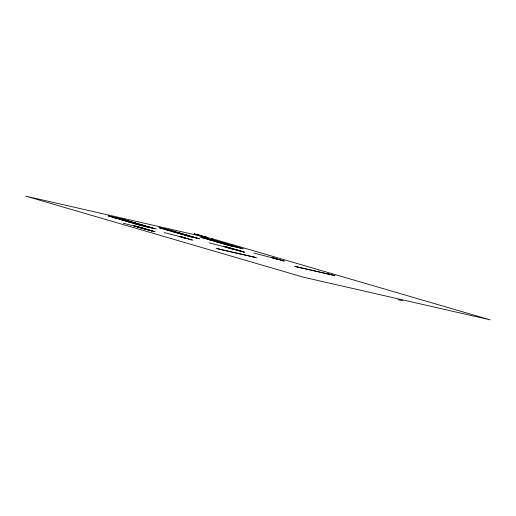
<?xml version="1.0" encoding="UTF-8"?>
<svg xmlns="http://www.w3.org/2000/svg" width="516" height="516" viewBox="0 0 516 516"><rect width="100%" height="100%" fill="white"/><g stroke="black" fill="none" stroke-linecap="round" stroke-linejoin="round"><path stroke-width="0.77" d="M195.403 234.27L207.619 237.437L194.216 233.922L200.479 235.431M200.576 235.748L194.248 233.967M123.253 223.222L146.692 229.304M164.307 232.6L187.753 238.676M209.096 242.83L232.542 248.905M253.891 253.059L277.331 259.135M138.359 226.866L133.883 225.847L155.026 231.736L137.611 226.698M182.987 237.289L180 236.605L191.017 239.727M274.809 258.258L271.822 257.574L282.091 260.528M189.527 239.385L192.513 240.069L182.245 237.115M281.343 260.354L284.329 261.038L273.312 257.916M217.642 248.731L253.472 256.916M296.023 266.637L327.376 273.796M219.229 249.196L255.059 257.381M297.609 267.095L328.963 274.26M399.255 299.873L398.159 299.622L402.686 300.809M210.883 239.521L219.281 241.72M204.542 238.076L226.014 243.681M201.95 237.605L232.748 245.648M208.683 239.572L239.489 247.615M215.417 241.54L240.985 248.215M222.151 243.507L234.651 246.771M164.888 228.969L174.131 231.381M159.302 227.717L180.864 233.348M166.036 229.685L187.598 235.315M172.77 231.652L194.332 237.283M179.51 233.619L198.08 238.463M186.244 235.58L191.746 237.018M121.047 218.855L125.059 219.906M114.713 217.41L131.793 221.867M108.379 215.965L138.527 223.834M114.462 217.758L145.26 225.802M121.196 219.726L151.994 227.769M127.929 221.686L154.065 228.517M134.663 223.654L147.731 227.066M294.436 266.172L299.196 267.559M225.698 246.816L243.862 252.021M224.208 246.474L241.617 251.511M251.885 256.452L256.645 257.845M216.056 248.267L220.816 249.66M136.121 226.356L153.536 231.394M134.631 226.014L152.039 231.052M273.409 258.039L277.331 259.316M225.84 247.003L233.2 249.389M181.587 237.07L185.515 238.347M136.263 226.543L143.622 228.93M212.424 238.766L25.8 196.145L303.576 277.234L490.2 319.856L212.424 238.766M122.995 219.3L108.063 215.888L141.397 225.621L156.329 229.033L122.995 219.3M169.371 229.994L158.922 227.608L189.075 236.412L199.531 238.798L169.371 229.994M214.953 240.456L200.021 237.044L228.594 245.384L243.526 248.796L214.953 240.456M227.937 247.325L223.46 246.306L244.603 252.195L227.937 247.325M330.266 274.351L325.79 273.332L335.032 275.744L330.266 274.351"/></g></svg>
